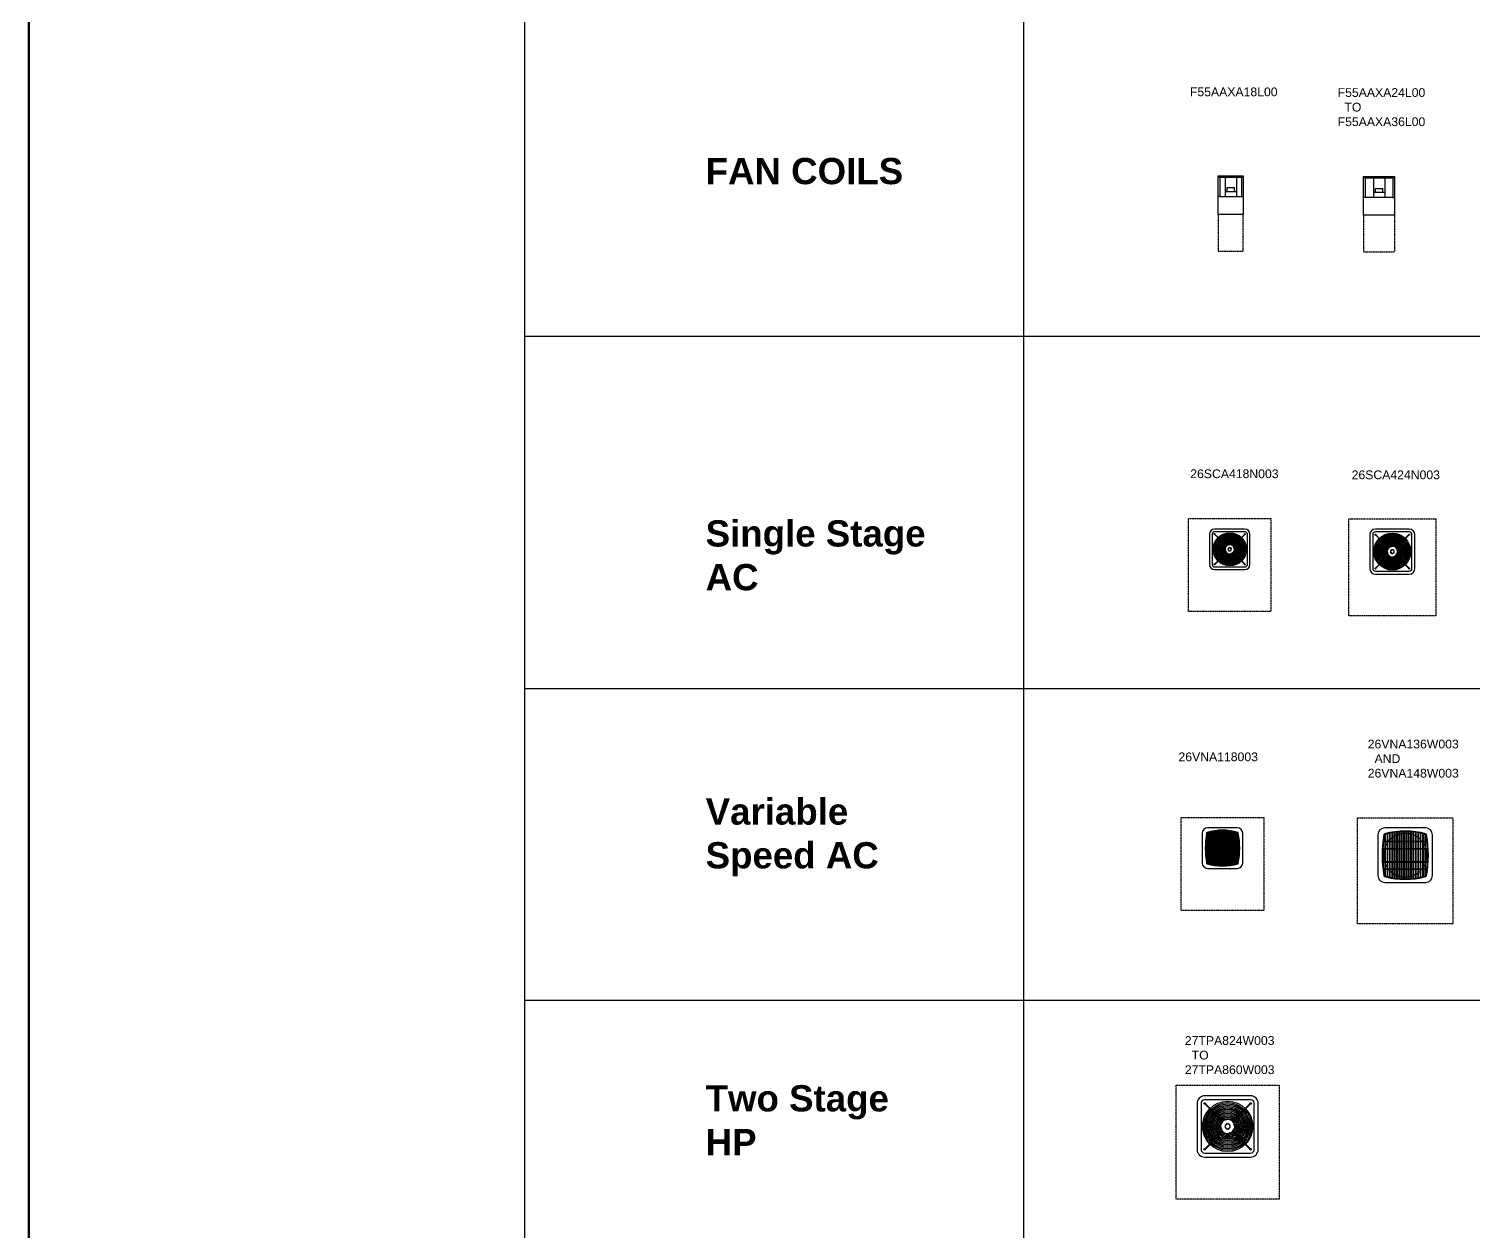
# Model space of a CAD drawing. Header units: inches. Extents: x 2025 to 34930, y -6955 to 4650.
# Drawn here: x 27323 to 28149, y 776 to 1464 of the extents above; entities that cross this region are included whole.
import ezdxf

# ---------------------------------------------------------------- set-up
doc = ezdxf.new("R2010")
doc.units = ezdxf.units.IN
doc.header["$MEASUREMENT"] = 0
doc.linetypes.add('CENTER', pattern=[0.6, 0.375, -0.075, 0.075, -0.075])
doc.layers.add('M-HVAC-EXHS-DUCT', color=3, linetype='Continuous', lineweight=50)
doc.styles.add('style1', font='arial.ttf', dxfattribs={"height": 5})
doc.styles.add('TITLE', font='arialbd.ttf')

# ---------------------------------------------------------------- blocks, each defined once
blk = doc.blocks.new('F55AAXA18L00')
for p, q in [((83.8, -1122.22), (83.8, -1100.16)), ((83.8, -1100.16), (98.11, -1100.16)), ((84.74, -1101.04), (83.8, -1100.16)), ((97.18, -1101.04), (84.74, -1101.04)), ((84.74, -1101.04), (84.74, -1112.04)), ((87.74, -1101.04), (87.74, -1112.04)), ((94.18, -1101.04), (94.18, -1112.04)), ((97.18, -1101.04), (98.11, -1100.16)), ((97.18, -1101.04), (97.18, -1112.04)), ((98.11, -1100.16), (98.11, -1122.22)), ((84.71, -1112.07), (83.8, -1112.07)), ((84.74, -1112.04), (84.71, -1112.07)), ((84.74, -1112.04), (97.18, -1112.04)), ((94.18, -1109.33), (87.74, -1109.33)), ((88.84, -1109.33), (88.84, -1106.92)), ((88.84, -1106.92), (93.07, -1106.92)), ((93.07, -1109.33), (93.07, -1106.92)), ((97.18, -1112.04), (97.21, -1112.07)), ((97.21, -1112.07), (98.11, -1112.07)), ((98.11, -1122.22), (83.8, -1122.22))]:
    blk.add_line(p, q)
at = {"linetype": 'CENTER'}
for p, q in [((83.8, -1122.22), (83.8, -1143.22)), ((98.11, -1143.22), (98.11, -1122.22)), ((83.8, -1143.22), (98.11, -1143.22))]:
    blk.add_line(p, q, dxfattribs=at)
blk = doc.blocks.new('F55AAXA24L00')
for p, q in [((166.93, -1122.61), (166.93, -1100.55)), ((167.86, -1101.42), (166.93, -1100.55)), ((166.93, -1100.55), (184.55, -1100.55)), ((183.61, -1101.42), (167.86, -1101.42)), ((167.86, -1101.42), (167.86, -1112.42)), ((172.52, -1101.42), (172.52, -1112.42)), ((178.96, -1101.42), (178.96, -1112.42)), ((183.61, -1101.42), (184.55, -1100.55)), ((183.61, -1101.42), (183.61, -1112.42)), ((184.55, -1100.55), (184.55, -1122.61)), ((167.83, -1112.46), (166.93, -1112.46)), ((167.86, -1112.42), (167.83, -1112.46)), ((167.86, -1112.42), (183.61, -1112.42)), ((178.96, -1109.72), (172.52, -1109.72)), ((173.62, -1109.72), (173.62, -1107.31)), ((173.62, -1107.31), (177.85, -1107.31)), ((177.85, -1109.72), (177.85, -1107.31)), ((183.61, -1112.42), (183.65, -1112.46)), ((183.65, -1112.46), (184.55, -1112.46)), ((184.55, -1122.61), (166.93, -1122.61))]:
    blk.add_line(p, q)
at = {"linetype": 'CENTER'}
for p, q in [((166.93, -1122.61), (166.93, -1143.61)), ((184.55, -1122.61), (184.55, -1143.61)), ((166.93, -1143.61), (184.55, -1143.61))]:
    blk.add_line(p, q, dxfattribs=at)
blk = doc.blocks.new('26SCA418N003')
at = {"linetype": 'CENTER'}
for p, q in [((66.84, -1349.17), (66.84, -1296.04)), ((66.84, -1296.04), (113.96, -1296.04)), ((113.96, -1296.04), (113.96, -1349.17)), ((113.96, -1349.17), (66.84, -1349.17))]:
    blk.add_line(p, q, dxfattribs=at)
for p, q in [((99.06, -1302.04), (81.75, -1302.04)), ((99.06, -1303.54), (81.75, -1303.54)), ((78.84, -1304.95), (78.84, -1322.26)), ((80.34, -1304.95), (80.34, -1322.26)), ((88.23, -1311.58), (81.87, -1305.21)), ((88.37, -1311.43), (82.01, -1305.07)), ((92.43, -1311.43), (98.8, -1305.07)), ((92.57, -1311.58), (98.94, -1305.21)), ((100.46, -1322.26), (100.46, -1304.95)), ((101.96, -1322.26), (101.96, -1304.95)), ((80.34, -1313.51), (87.43, -1313.51)), ((80.34, -1313.71), (87.43, -1313.71)), ((88.23, -1315.64), (81.87, -1322)), ((88.37, -1315.78), (82.01, -1322.14)), ((92.43, -1315.78), (98.8, -1322.14)), ((92.57, -1315.64), (98.94, -1322)), ((93.37, -1313.51), (100.46, -1313.51)), ((93.37, -1313.71), (100.46, -1313.71)), ((81.75, -1323.67), (99.06, -1323.67)), ((81.75, -1325.17), (99.06, -1325.17))]:
    blk.add_line(p, q)
for centre, radius in [((90.4, -1313.61), 9.47), ((90.4, -1313.61), 8.97), ((81.75, -1304.95), 0.287), ((90.4, -1313.61), 8.47), ((90.4, -1313.61), 7.97), ((90.4, -1313.61), 7.47), ((90.4, -1313.61), 6.97), ((90.4, -1313.61), 6.47), ((90.4, -1313.61), 5.97), ((90.4, -1313.61), 5.47), ((90.4, -1313.61), 4.97), ((90.4, -1313.61), 4.47), ((90.4, -1313.61), 3.97), ((90.4, -1313.61), 3.47), ((90.4, -1313.61), 2.97), ((89.65, -1311.2), 0.0737), ((99.06, -1304.95), 0.287), ((87.97, -1314.35), 0.0737), ((91.18, -1316.01), 0.0737), ((92.79, -1312.82), 0.0737), ((81.75, -1322.26), 0.287), ((99.06, -1322.26), 0.287)]:
    blk.add_circle(centre, radius)
for centre, radius, start, end in [((81.75, -1304.95), 2.91, 90, 180), ((81.75, -1304.95), 1.41, 90, 180), ((99.06, -1304.95), 2.91, 0, 90), ((99.06, -1304.95), 1.41, 0, 90), ((90.4, -1313.61), 2.77, 114.01996, 191.84574), ((90.4, -1313.61), 2.67, 114.25319, 191.6125), ((89.29, -1311.12), 0.0503, 287.81031, 120.45856), ((89.88, -1310.93), 0.0545, 130.31031, 265.31031), ((90.4, -1313.61), 2.77, 24.45792, 101.60065), ((90.4, -1313.61), 2.67, 24.49827, 101.36742), ((90.4, -1313.61), 1.01, 23.26936, 101.73713), ((92.88, -1312.48), 0.05, 202.30066, 24.45805), ((87.73, -1314.15), 0.05, 191.6125, 11.6125), ((87.92, -1314.73), 0.0503, 18.05539, 210.70364), ((90.4, -1313.61), 2.77, 204.26504, 281.60065), ((90.4, -1313.61), 2.67, 204.49827, 281.36742), ((90.4, -1313.61), 1.01, 112.62519, 192.72634), ((89.47, -1313.82), 0.05, 192.72634, 12.72634), ((89.54, -1314.01), 0.05, 24.81233, 204.81233), ((90.4, -1313.61), 1.01, 204.81233, 282.23415), ((90.4, -1313.61), 0.905, 112.62519, 192.72634), ((90.4, -1313.61), 0.905, 204.81233, 282.23415), ((90.03, -1312.72), 0.05, 292.62519, 112.62519), ((90.21, -1312.67), 0.05, 101.73713, 281.73713), ((90.4, -1313.61), 0.905, 23.26936, 101.73713), ((90.6, -1314.54), 0.05, 282.23415, 102.23415), ((90.8, -1314.47), 0.05, 114.74282, 294.74282), ((90.4, -1313.61), 0.905, 294.74282, 11.26847), ((90.4, -1313.61), 1.01, 294.74282, 11.26847), ((90.94, -1316.27), 0.0503, 275.16205, 107.81031), ((91.28, -1313.23), 0.05, 203.26936, 23.26936), ((91.34, -1313.42), 0.05, 11.26847, 191.26847), ((91.52, -1316.09), 0.05, 114.25319, 294.25319), ((90.4, -1313.61), 2.67, 294.25319, 11.6125), ((90.4, -1313.61), 2.77, 294.01996, 11.65286), ((93.07, -1313.06), 0.05, 11.6125, 191.6125), ((81.75, -1322.26), 2.91, 180, 270), ((81.75, -1322.26), 1.41, 180, 270), ((99.06, -1322.26), 2.91, 270, 0), ((99.06, -1322.26), 1.41, 270, 0)]:
    blk.add_arc(centre, radius, start, end)
blk = doc.blocks.new('26SCA424N003')
at = {"linetype": 'CENTER'}
for p, q in [((158.55, -1351.7), (158.55, -1296.14)), ((158.55, -1296.14), (208.11, -1296.14)), ((208.11, -1296.14), (208.11, -1351.7)), ((208.11, -1351.7), (158.55, -1351.7))]:
    blk.add_line(p, q, dxfattribs=at)
for p, q in [((192.96, -1302.04), (173.69, -1302.04)), ((192.96, -1303.71), (173.69, -1303.71)), ((170.45, -1305.28), (170.45, -1324.56)), ((172.12, -1305.28), (172.12, -1324.56)), ((180.91, -1312.66), (173.82, -1305.57)), ((181.07, -1312.5), (173.98, -1305.41)), ((185.59, -1312.5), (192.67, -1305.41)), ((185.75, -1312.66), (192.83, -1305.57)), ((194.53, -1324.56), (194.53, -1305.28)), ((196.2, -1324.56), (196.2, -1305.28)), ((172.12, -1314.81), (180.02, -1314.81)), ((172.12, -1315.03), (180.02, -1315.03)), ((180.91, -1317.18), (173.82, -1324.26)), ((181.07, -1317.34), (173.98, -1324.42)), ((185.59, -1317.34), (192.67, -1324.42)), ((185.75, -1317.18), (192.83, -1324.26)), ((186.64, -1314.81), (194.53, -1314.81)), ((186.64, -1315.03), (194.53, -1315.03)), ((173.69, -1326.12), (192.96, -1326.12)), ((173.69, -1327.79), (192.96, -1327.79))]:
    blk.add_line(p, q)
for centre, radius in [((183.33, -1314.92), 10.55), ((183.33, -1314.92), 9.99), ((173.69, -1305.28), 0.32), ((183.33, -1314.92), 9.44), ((183.33, -1314.92), 8.88), ((183.33, -1314.92), 8.32), ((183.33, -1314.92), 7.77), ((183.33, -1314.92), 7.21), ((183.33, -1314.92), 6.65), ((183.33, -1314.92), 6.09), ((183.33, -1314.92), 5.54), ((183.33, -1314.92), 4.98), ((183.33, -1314.92), 4.42), ((183.33, -1314.92), 3.87), ((183.33, -1314.92), 3.31), ((182.49, -1312.24), 0.0821), ((192.96, -1305.28), 0.32), ((180.62, -1315.75), 0.0821), ((184.2, -1317.59), 0.0821), ((185.99, -1314.04), 0.0821), ((173.69, -1324.56), 0.32), ((192.96, -1324.56), 0.32)]:
    blk.add_circle(centre, radius)
for centre, radius, start, end in [((173.69, -1305.28), 3.24, 90, 180), ((173.69, -1305.28), 1.57, 90, 180), ((192.96, -1305.28), 3.24, 0, 90), ((192.96, -1305.28), 1.57, 0, 90), ((183.33, -1314.92), 3.09, 114.01996, 191.84574), ((183.33, -1314.92), 2.98, 114.25319, 191.6125), ((182.09, -1312.15), 0.056, 287.81031, 120.45856), ((182.75, -1311.94), 0.0606, 130.31031, 265.31031), ((183.33, -1314.92), 3.09, 24.45792, 101.60065), ((183.33, -1314.92), 2.98, 24.49827, 101.36742), ((180.36, -1315.53), 0.0557, 191.6125, 11.6125), ((180.56, -1316.17), 0.056, 18.05539, 210.70364), ((183.33, -1314.92), 3.09, 204.26504, 281.60065), ((183.33, -1314.92), 2.98, 204.49827, 281.36742), ((183.33, -1314.92), 1.12, 112.62519, 192.72634), ((182.29, -1315.15), 0.0557, 192.72634, 12.72634), ((182.36, -1315.36), 0.0557, 24.81233, 204.81233), ((183.33, -1314.92), 1.12, 204.81233, 282.23415), ((183.33, -1314.92), 1.01, 112.62519, 192.72634), ((183.33, -1314.92), 1.01, 204.81233, 282.23415), ((182.92, -1313.94), 0.0557, 292.62519, 112.62519), ((183.11, -1313.88), 0.0557, 101.73713, 281.73713), ((183.33, -1314.92), 1.12, 23.26936, 101.73713), ((183.33, -1314.92), 1.01, 23.26936, 101.73713), ((183.55, -1315.96), 0.0557, 282.23415, 102.23415), ((183.77, -1315.88), 0.0557, 114.74282, 294.74282), ((183.33, -1314.92), 1.01, 294.74282, 11.26847), ((183.33, -1314.92), 1.12, 294.74282, 11.26847), ((183.93, -1317.89), 0.056, 275.16205, 107.81031), ((184.3, -1314.5), 0.0557, 203.26936, 23.26936), ((184.37, -1314.71), 0.0557, 11.26847, 191.26847), ((184.57, -1317.68), 0.0557, 114.25319, 294.25319), ((183.33, -1314.92), 2.98, 294.25319, 11.6125), ((183.33, -1314.92), 3.09, 294.01996, 11.65286), ((186.09, -1313.66), 0.0557, 202.30066, 24.45805), ((186.3, -1314.31), 0.0557, 11.6125, 191.6125), ((173.69, -1324.56), 3.24, 180, 270), ((173.69, -1324.56), 1.57, 180, 270), ((192.96, -1324.56), 3.24, 270, 0), ((192.96, -1324.56), 1.57, 270, 0)]:
    blk.add_arc(centre, radius, start, end)
blk = doc.blocks.new('26VNA118003')
at = {"linetype": 'CENTER'}
for p, q in [((62.68, -1519.98), (62.68, -1466.86)), ((62.68, -1466.86), (109.81, -1466.86)), ((109.81, -1466.86), (109.81, -1519.98)), ((109.81, -1519.98), (62.68, -1519.98))]:
    blk.add_line(p, q, dxfattribs=at)
for p, q in [((74.68, -1475.76), (74.68, -1493.07)), ((77.54, -1475.63), (77.54, -1493.21)), ((94.9, -1472.86), (77.59, -1472.86)), ((77.79, -1475.56), (77.79, -1493.28)), ((78.54, -1475.36), (78.54, -1493.48)), ((78.79, -1475.3), (78.79, -1493.54)), ((79.54, -1475.13), (79.54, -1493.71)), ((79.79, -1475.07), (79.79, -1493.76)), ((80.54, -1474.93), (80.54, -1493.91)), ((80.79, -1474.88), (80.79, -1493.96)), ((81.54, -1474.76), (81.54, -1494.08)), ((81.79, -1474.72), (81.79, -1494.11)), ((82.54, -1474.63), (82.54, -1494.21)), ((82.79, -1474.6), (82.79, -1494.24)), ((83.54, -1474.52), (83.54, -1494.31)), ((83.79, -1474.5), (83.79, -1494.33)), ((84.54, -1474.45), (84.54, -1494.38)), ((84.79, -1474.44), (84.79, -1494.4)), ((85.54, -1474.42), (85.54, -1494.42)), ((85.79, -1474.41), (85.79, -1494.43)), ((86.54, -1474.41), (86.54, -1494.43)), ((86.79, -1474.41), (86.79, -1494.43)), ((87.54, -1474.43), (87.54, -1494.4)), ((87.79, -1474.44), (87.79, -1494.39)), ((88.54, -1474.49), (88.54, -1494.35)), ((88.79, -1474.51), (88.79, -1494.33)), ((89.54, -1474.58), (89.54, -1494.26)), ((89.79, -1474.61), (89.79, -1494.23)), ((90.54, -1474.7), (90.54, -1494.14)), ((90.79, -1474.74), (90.79, -1494.1)), ((91.54, -1474.85), (91.54, -1493.98)), ((91.79, -1474.9), (91.79, -1493.94)), ((92.54, -1475.04), (92.54, -1493.8)), ((92.79, -1475.09), (92.79, -1493.74)), ((93.54, -1475.26), (93.54, -1493.58)), ((93.79, -1475.32), (93.79, -1493.52)), ((94.54, -1475.52), (94.54, -1493.32)), ((94.79, -1475.58), (94.79, -1493.25)), ((97.81, -1493.07), (97.81, -1475.76)), ((77.09, -1481.53), (77.54, -1481.53)), ((77.09, -1481.53), (77.09, -1481.73)), ((77.09, -1481.73), (77.54, -1481.73)), ((77.51, -1478.48), (77.54, -1478.48)), ((77.51, -1478.48), (77.51, -1478.68)), ((77.51, -1478.68), (77.54, -1478.68)), ((77.79, -1478.48), (78.54, -1478.48)), ((77.79, -1478.68), (78.54, -1478.68)), ((77.79, -1481.53), (78.54, -1481.53)), ((77.79, -1481.73), (78.54, -1481.73)), ((78.79, -1478.48), (79.54, -1478.48)), ((78.79, -1478.68), (79.54, -1478.68)), ((78.79, -1481.53), (79.54, -1481.53)), ((78.79, -1481.73), (79.54, -1481.73)), ((79.79, -1478.48), (80.54, -1478.48)), ((79.79, -1478.68), (80.54, -1478.68)), ((79.79, -1481.53), (80.54, -1481.53)), ((79.79, -1481.73), (80.54, -1481.73)), ((80.79, -1478.48), (81.54, -1478.48)), ((80.79, -1478.68), (81.54, -1478.68)), ((80.79, -1481.53), (81.54, -1481.53)), ((80.79, -1481.73), (81.54, -1481.73)), ((81.79, -1478.48), (82.54, -1478.48)), ((81.79, -1478.68), (82.54, -1478.68)), ((81.79, -1481.53), (82.54, -1481.53)), ((81.79, -1481.73), (82.54, -1481.73)), ((82.79, -1478.48), (83.54, -1478.48)), ((82.79, -1478.68), (83.54, -1478.68)), ((82.79, -1481.53), (83.54, -1481.53)), ((82.79, -1481.73), (83.54, -1481.73)), ((83.79, -1478.48), (84.54, -1478.48)), ((83.79, -1478.68), (84.54, -1478.68)), ((83.79, -1481.53), (84.54, -1481.53)), ((83.79, -1481.73), (84.54, -1481.73)), ((84.79, -1478.48), (85.54, -1478.48)), ((84.79, -1478.68), (85.54, -1478.68)), ((84.79, -1481.53), (85.54, -1481.53)), ((84.79, -1481.73), (85.54, -1481.73)), ((85.79, -1478.48), (86.54, -1478.48)), ((85.79, -1478.68), (86.54, -1478.68)), ((85.79, -1481.53), (86.54, -1481.53)), ((85.79, -1481.73), (86.54, -1481.73)), ((86.79, -1478.48), (87.54, -1478.48)), ((86.79, -1478.68), (87.54, -1478.68)), ((86.79, -1481.53), (87.54, -1481.53)), ((86.79, -1481.73), (87.54, -1481.73)), ((87.79, -1478.48), (88.54, -1478.48)), ((87.79, -1478.68), (88.54, -1478.68)), ((87.79, -1481.53), (88.54, -1481.53)), ((87.79, -1481.73), (88.54, -1481.73)), ((88.79, -1478.48), (89.54, -1478.48)), ((88.79, -1478.68), (89.54, -1478.68)), ((88.79, -1481.53), (89.54, -1481.53)), ((88.79, -1481.73), (89.54, -1481.73)), ((89.79, -1478.48), (90.54, -1478.48)), ((89.79, -1478.68), (90.54, -1478.68)), ((89.79, -1481.53), (90.54, -1481.53)), ((89.79, -1481.73), (90.54, -1481.73)), ((90.79, -1478.48), (91.54, -1478.48)), ((90.79, -1478.68), (91.54, -1478.68)), ((90.79, -1481.53), (91.54, -1481.53)), ((90.79, -1481.73), (91.54, -1481.73)), ((91.79, -1478.48), (92.54, -1478.48)), ((91.79, -1478.68), (92.54, -1478.68)), ((91.79, -1481.53), (92.54, -1481.53)), ((91.79, -1481.73), (92.54, -1481.73)), ((92.79, -1478.48), (94.89, -1478.48)), ((92.79, -1478.68), (94.89, -1478.68)), ((92.79, -1481.53), (93.54, -1481.53)), ((92.79, -1481.73), (93.54, -1481.73)), ((93.79, -1481.53), (94.54, -1481.53)), ((93.79, -1481.73), (94.54, -1481.73)), ((94.79, -1481.53), (95.35, -1481.53)), ((94.79, -1481.73), (95.35, -1481.73)), ((94.89, -1478.48), (94.89, -1478.68)), ((95.35, -1481.53), (95.35, -1481.73)), ((77.09, -1487.11), (77.54, -1487.11)), ((77.09, -1487.11), (77.09, -1487.31)), ((77.09, -1487.31), (77.54, -1487.31)), ((77.51, -1490.16), (77.54, -1490.16)), ((77.51, -1490.16), (77.51, -1490.36)), ((77.51, -1490.36), (77.54, -1490.36)), ((77.79, -1487.11), (78.54, -1487.11)), ((77.79, -1487.31), (78.54, -1487.31)), ((77.79, -1490.16), (78.54, -1490.16)), ((77.79, -1490.36), (78.54, -1490.36)), ((78.79, -1487.11), (79.54, -1487.11)), ((78.79, -1487.31), (79.54, -1487.31)), ((78.79, -1490.16), (79.54, -1490.16)), ((78.79, -1490.36), (79.54, -1490.36)), ((79.79, -1487.11), (80.54, -1487.11)), ((79.79, -1487.31), (80.54, -1487.31)), ((79.79, -1490.16), (80.54, -1490.16)), ((79.79, -1490.36), (80.54, -1490.36)), ((80.79, -1487.11), (81.54, -1487.11)), ((80.79, -1487.31), (81.54, -1487.31)), ((80.79, -1490.16), (81.54, -1490.16)), ((80.79, -1490.36), (81.54, -1490.36)), ((81.79, -1487.11), (82.54, -1487.11)), ((81.79, -1487.31), (82.54, -1487.31)), ((81.79, -1490.16), (82.54, -1490.16)), ((81.79, -1490.36), (82.54, -1490.36)), ((82.79, -1487.11), (83.54, -1487.11)), ((82.79, -1487.31), (83.54, -1487.31)), ((82.79, -1490.16), (83.54, -1490.16)), ((82.79, -1490.36), (83.54, -1490.36)), ((83.79, -1487.11), (84.54, -1487.11)), ((83.79, -1487.31), (84.54, -1487.31)), ((83.79, -1490.16), (84.54, -1490.16)), ((83.79, -1490.36), (84.54, -1490.36)), ((84.79, -1487.11), (85.54, -1487.11)), ((84.79, -1487.31), (85.54, -1487.31)), ((84.79, -1490.16), (85.54, -1490.16)), ((84.79, -1490.36), (85.54, -1490.36)), ((85.79, -1487.11), (86.54, -1487.11)), ((85.79, -1487.31), (86.54, -1487.31)), ((85.79, -1490.16), (86.54, -1490.16)), ((85.79, -1490.36), (86.54, -1490.36)), ((86.79, -1487.11), (87.54, -1487.11)), ((86.79, -1487.31), (87.54, -1487.31)), ((86.79, -1490.16), (87.54, -1490.16)), ((86.79, -1490.36), (87.54, -1490.36)), ((87.79, -1487.11), (88.54, -1487.11)), ((87.79, -1487.31), (88.54, -1487.31)), ((87.79, -1490.16), (88.54, -1490.16)), ((87.79, -1490.36), (88.54, -1490.36)), ((88.79, -1487.11), (89.54, -1487.11)), ((88.79, -1487.31), (89.54, -1487.31)), ((88.79, -1490.16), (89.54, -1490.16)), ((88.79, -1490.36), (89.54, -1490.36)), ((89.79, -1487.11), (90.54, -1487.11)), ((89.79, -1487.31), (90.54, -1487.31)), ((89.79, -1490.16), (90.54, -1490.16)), ((89.79, -1490.36), (90.54, -1490.36)), ((90.79, -1487.11), (91.54, -1487.11)), ((90.79, -1487.31), (91.54, -1487.31)), ((90.79, -1490.16), (91.54, -1490.16)), ((90.79, -1490.36), (91.54, -1490.36)), ((91.79, -1487.11), (92.54, -1487.11)), ((91.79, -1487.31), (92.54, -1487.31)), ((91.79, -1490.16), (92.54, -1490.16)), ((91.79, -1490.36), (92.54, -1490.36)), ((92.79, -1487.11), (93.54, -1487.11)), ((92.79, -1487.31), (93.54, -1487.31)), ((92.79, -1490.16), (93.54, -1490.16)), ((92.79, -1490.36), (93.54, -1490.36)), ((93.79, -1487.11), (94.54, -1487.11)), ((93.79, -1487.31), (94.54, -1487.31)), ((93.79, -1490.16), (94.54, -1490.16)), ((93.79, -1490.36), (94.54, -1490.36)), ((94.79, -1487.11), (95.35, -1487.11)), ((94.79, -1487.31), (95.35, -1487.31)), ((94.79, -1490.16), (94.89, -1490.16)), ((94.79, -1490.36), (94.89, -1490.36)), ((94.89, -1490.16), (94.89, -1490.36)), ((95.35, -1487.11), (95.35, -1487.31)), ((77.59, -1495.98), (94.9, -1495.98))]:
    blk.add_line(p, q)
for centre, radius, start, end in [((77.59, -1475.76), 2.91, 90, 180), ((124.92, -1484.42), 48.52, 169.65551, 190.34449), ((124.92, -1484.42), 48.27, 169.65551, 190.34449), ((77.59, -1475.78), 0.408, 105.97637, 169.65551), ((77.59, -1475.78), 0.158, 105.97637, 169.65551), ((86.24, -1505.99), 31.84, 74.02363, 105.97637), ((86.24, -1505.99), 31.59, 74.02363, 105.97637), ((86.24, -1484.42), 9.25, 128.07327, 140.04288), ((86.24, -1484.42), 9.25, 120.57108, 126.13241), ((86.24, -1484.42), 9.25, 113.61226, 118.7894), ((86.24, -1484.42), 9.25, 107.00669, 111.93347), ((86.24, -1484.42), 9.25, 100.62742, 105.39476), ((86.24, -1484.42), 9.25, 94.37936, 99.05638), ((86.24, -1484.42), 9.25, 88.18331, 92.82838), ((86.24, -1484.42), 9.25, 81.96583, 86.63381), ((86.24, -1484.42), 9.25, 75.65114, 80.3994), ((86.24, -1484.42), 9.25, 69.15218, 74.04747), ((86.24, -1484.42), 9.25, 62.35779, 67.48641), ((86.24, -1484.42), 9.25, 55.10945, 60.59602), ((86.24, -1484.42), 9.25, 47.1507, 53.19983), ((94.9, -1475.76), 2.91, 0, 90), ((94.89, -1475.78), 0.158, 10.34449, 74.02363), ((94.89, -1475.78), 0.408, 10.34449, 74.02363), ((47.56, -1484.42), 48.27, 349.65551, 10.34449), ((47.56, -1484.42), 48.52, 349.65551, 10.34449), ((86.24, -1484.42), 9.25, 163.08947, 199.80454), ((86.24, -1484.42), 9.25, 160.19546, 161.79063), ((86.24, -1484.42), 9.25, 146.38664, 156.04131), ((86.24, -1484.42), 9.25, 141.6399, 143.68534), ((86.24, -1484.42), 9.25, 39.95712, 45.00154), ((86.24, -1484.42), 9.25, 37.98852, 38.3601), ((86.24, -1484.42), 9.25, 26.33755, 35.39785), ((86.24, -1484.42), 9.25, 18.20937, 22.59984), ((86.24, -1484.42), 9.25, 337.40016, 18.20937), ((77.59, -1493.07), 2.91, 180, 270), ((77.59, -1493.06), 0.408, 190.34449, 254.02363), ((77.59, -1493.06), 0.158, 190.34449, 254.02363), ((86.24, -1462.84), 31.84, 254.02363, 285.97637), ((86.24, -1462.84), 31.59, 254.02363, 285.97637), ((86.24, -1484.42), 9.25, 203.95869, 213.61336), ((86.24, -1484.42), 9.25, 216.31466, 218.3601), ((86.24, -1484.42), 9.25, 219.95712, 223.55357), ((86.24, -1484.42), 9.25, 225.75604, 231.92673), ((86.24, -1484.42), 9.25, 233.86759, 239.42892), ((86.24, -1484.42), 9.25, 241.2106, 246.38774), ((86.24, -1484.42), 9.25, 248.06653, 252.99331), ((86.24, -1484.42), 9.25, 254.60524, 259.37258), ((86.24, -1484.42), 9.25, 260.94362, 265.62064), ((86.24, -1484.42), 9.25, 267.17162, 271.81669), ((86.24, -1484.42), 9.25, 273.36619, 278.03417), ((86.24, -1484.42), 9.25, 279.6006, 284.34886), ((86.24, -1484.42), 9.25, 285.95253, 290.84782), ((86.24, -1484.42), 9.25, 292.51359, 297.64221), ((86.24, -1484.42), 9.25, 299.40398, 304.89055), ((86.24, -1484.42), 9.25, 306.80017, 312.8493), ((86.24, -1484.42), 9.25, 314.99846, 322.01148), ((86.24, -1484.42), 9.25, 324.60215, 333.66245), ((94.9, -1493.07), 2.91, 270, 0), ((94.89, -1493.06), 0.158, 285.97637, 349.65551), ((94.89, -1493.06), 0.408, 285.97637, 349.65551)]:
    blk.add_arc(centre, radius, start, end)
blk = doc.blocks.new('26VNA136W003')
at = {"linetype": 'CENTER'}
for p, q in [((163.4, -1527.75), (163.4, -1467.15)), ((163.4, -1467.15), (218, -1467.15)), ((218, -1467.15), (218, -1527.75)), ((218, -1527.75), (163.4, -1527.75))]:
    blk.add_line(p, q, dxfattribs=at)
for p, q in [((175.1, -1476.78), (175.1, -1500.12)), ((178.96, -1476.6), (178.96, -1500.3)), ((202.37, -1472.86), (179.03, -1472.86)), ((179.29, -1476.5), (179.29, -1500.4)), ((180.3, -1476.24), (180.3, -1500.66)), ((180.64, -1476.15), (180.64, -1500.75)), ((181.65, -1475.92), (181.65, -1500.98)), ((181.99, -1475.85), (181.99, -1501.05)), ((183, -1475.65), (183, -1501.25)), ((183.34, -1475.59), (183.34, -1501.31)), ((184.35, -1475.42), (184.35, -1501.48)), ((184.69, -1475.37), (184.69, -1501.53)), ((185.7, -1475.24), (185.7, -1501.66)), ((186.04, -1475.2), (186.04, -1501.7)), ((187.05, -1475.1), (187.05, -1501.8)), ((187.39, -1475.08), (187.39, -1501.82)), ((188.4, -1475.01), (188.4, -1501.89)), ((188.73, -1474.99), (188.73, -1501.91)), ((189.75, -1474.96), (189.75, -1501.94)), ((190.08, -1474.95), (190.08, -1501.95)), ((191.09, -1474.95), (191.09, -1501.95)), ((191.43, -1474.95), (191.43, -1501.95)), ((192.44, -1474.98), (192.44, -1501.92)), ((192.78, -1475), (192.78, -1501.9)), ((193.79, -1475.06), (193.79, -1501.84)), ((194.13, -1475.09), (194.13, -1501.81)), ((195.14, -1475.18), (195.14, -1501.72)), ((195.48, -1475.22), (195.48, -1501.68)), ((196.49, -1475.34), (196.49, -1501.56)), ((196.83, -1475.39), (196.83, -1501.51)), ((197.84, -1475.55), (197.84, -1501.35)), ((198.17, -1475.61), (198.17, -1501.29)), ((199.19, -1475.8), (199.19, -1501.1)), ((199.52, -1475.87), (199.52, -1501.03)), ((200.53, -1476.1), (200.53, -1500.8)), ((200.87, -1476.18), (200.87, -1500.72)), ((201.88, -1476.44), (201.88, -1500.46)), ((202.22, -1476.54), (202.22, -1500.36)), ((206.29, -1500.12), (206.29, -1476.78)), ((178.35, -1484.55), (178.96, -1484.55)), ((178.35, -1484.55), (178.35, -1484.82)), ((178.35, -1484.82), (178.96, -1484.82)), ((178.92, -1480.43), (178.96, -1480.43)), ((178.92, -1480.43), (178.92, -1480.7)), ((178.92, -1480.7), (178.96, -1480.7)), ((179.29, -1480.43), (180.3, -1480.43)), ((179.29, -1480.7), (180.3, -1480.7)), ((179.29, -1484.55), (180.3, -1484.55)), ((179.29, -1484.82), (180.3, -1484.82)), ((180.64, -1480.43), (181.65, -1480.43)), ((180.64, -1480.7), (181.65, -1480.7)), ((180.64, -1484.55), (181.65, -1484.55)), ((180.64, -1484.82), (181.65, -1484.82)), ((181.99, -1480.43), (183, -1480.43)), ((181.99, -1480.7), (183, -1480.7)), ((181.99, -1484.55), (183, -1484.55)), ((181.99, -1484.82), (183, -1484.82)), ((183.34, -1480.43), (184.35, -1480.43)), ((183.34, -1480.7), (184.35, -1480.7)), ((183.34, -1484.55), (184.35, -1484.55)), ((183.34, -1484.82), (184.35, -1484.82)), ((184.69, -1480.43), (185.7, -1480.43)), ((184.69, -1480.7), (185.7, -1480.7)), ((184.69, -1484.55), (185.7, -1484.55)), ((184.69, -1484.82), (185.7, -1484.82)), ((186.04, -1480.43), (187.05, -1480.43)), ((186.04, -1480.7), (187.05, -1480.7)), ((186.04, -1484.55), (187.05, -1484.55)), ((186.04, -1484.82), (187.05, -1484.82)), ((187.39, -1480.43), (188.4, -1480.43)), ((187.39, -1480.7), (188.4, -1480.7)), ((187.39, -1484.55), (188.4, -1484.55)), ((187.39, -1484.82), (188.4, -1484.82)), ((188.73, -1480.43), (189.75, -1480.43)), ((188.73, -1480.7), (189.75, -1480.7)), ((188.73, -1484.55), (189.75, -1484.55)), ((188.73, -1484.82), (189.75, -1484.82)), ((190.08, -1480.43), (191.09, -1480.43)), ((190.08, -1480.7), (191.09, -1480.7)), ((190.08, -1484.55), (191.09, -1484.55)), ((190.08, -1484.82), (191.09, -1484.82)), ((191.43, -1480.43), (192.44, -1480.43)), ((191.43, -1480.7), (192.44, -1480.7)), ((191.43, -1484.55), (192.44, -1484.55)), ((191.43, -1484.82), (192.44, -1484.82)), ((192.78, -1480.43), (193.79, -1480.43)), ((192.78, -1480.7), (193.79, -1480.7)), ((192.78, -1484.55), (193.79, -1484.55)), ((192.78, -1484.82), (193.79, -1484.82)), ((194.13, -1480.43), (195.14, -1480.43)), ((194.13, -1480.7), (195.14, -1480.7)), ((194.13, -1484.55), (195.14, -1484.55)), ((194.13, -1484.82), (195.14, -1484.82)), ((195.48, -1480.43), (196.49, -1480.43)), ((195.48, -1480.7), (196.49, -1480.7)), ((195.48, -1484.55), (196.49, -1484.55)), ((195.48, -1484.82), (196.49, -1484.82)), ((196.83, -1480.43), (197.84, -1480.43)), ((196.83, -1480.7), (197.84, -1480.7)), ((196.83, -1484.55), (197.84, -1484.55)), ((196.83, -1484.82), (197.84, -1484.82)), ((198.17, -1480.43), (199.19, -1480.43)), ((198.17, -1480.7), (199.19, -1480.7)), ((198.17, -1484.55), (199.19, -1484.55)), ((198.17, -1484.82), (199.19, -1484.82)), ((199.52, -1480.43), (202.36, -1480.43)), ((199.52, -1480.7), (202.36, -1480.7)), ((199.52, -1484.55), (200.53, -1484.55)), ((199.52, -1484.82), (200.53, -1484.82)), ((200.87, -1484.55), (201.88, -1484.55)), ((200.87, -1484.82), (201.88, -1484.82)), ((202.22, -1484.55), (202.98, -1484.55)), ((202.22, -1484.82), (202.98, -1484.82)), ((202.36, -1480.43), (202.36, -1480.7)), ((202.98, -1484.55), (202.98, -1484.82)), ((178.35, -1492.08), (178.96, -1492.08)), ((178.35, -1492.08), (178.35, -1492.35)), ((178.35, -1492.35), (178.96, -1492.35)), ((179.29, -1492.08), (180.3, -1492.08)), ((179.29, -1492.35), (180.3, -1492.35)), ((180.64, -1492.08), (181.65, -1492.08)), ((180.64, -1492.35), (181.65, -1492.35)), ((181.99, -1492.08), (183, -1492.08)), ((181.99, -1492.35), (183, -1492.35)), ((183.34, -1492.08), (184.35, -1492.08)), ((183.34, -1492.35), (184.35, -1492.35)), ((184.69, -1492.08), (185.7, -1492.08)), ((184.69, -1492.35), (185.7, -1492.35)), ((186.04, -1492.08), (187.05, -1492.08)), ((186.04, -1492.35), (187.05, -1492.35)), ((187.39, -1492.08), (188.4, -1492.08)), ((187.39, -1492.35), (188.4, -1492.35)), ((188.73, -1492.08), (189.75, -1492.08)), ((188.73, -1492.35), (189.75, -1492.35)), ((190.08, -1492.08), (191.09, -1492.08)), ((190.08, -1492.35), (191.09, -1492.35)), ((191.43, -1492.08), (192.44, -1492.08)), ((191.43, -1492.35), (192.44, -1492.35)), ((192.78, -1492.08), (193.79, -1492.08)), ((192.78, -1492.35), (193.79, -1492.35)), ((194.13, -1492.08), (195.14, -1492.08)), ((194.13, -1492.35), (195.14, -1492.35)), ((195.48, -1492.08), (196.49, -1492.08)), ((195.48, -1492.35), (196.49, -1492.35)), ((196.83, -1492.08), (197.84, -1492.08)), ((196.83, -1492.35), (197.84, -1492.35)), ((198.17, -1492.08), (199.19, -1492.08)), ((198.17, -1492.35), (199.19, -1492.35)), ((199.52, -1492.08), (200.53, -1492.08)), ((199.52, -1492.35), (200.53, -1492.35)), ((200.87, -1492.08), (201.88, -1492.08)), ((200.87, -1492.35), (201.88, -1492.35)), ((202.22, -1492.08), (202.98, -1492.08)), ((202.22, -1492.35), (202.98, -1492.35)), ((202.98, -1492.08), (202.98, -1492.35)), ((178.92, -1496.2), (178.96, -1496.2)), ((178.92, -1496.2), (178.92, -1496.47)), ((178.92, -1496.47), (178.96, -1496.47)), ((179.29, -1496.2), (180.3, -1496.2)), ((179.29, -1496.47), (180.3, -1496.47)), ((180.64, -1496.2), (181.65, -1496.2)), ((180.64, -1496.47), (181.65, -1496.47)), ((181.99, -1496.2), (183, -1496.2)), ((181.99, -1496.47), (183, -1496.47)), ((183.34, -1496.2), (184.35, -1496.2)), ((183.34, -1496.47), (184.35, -1496.47)), ((184.69, -1496.2), (185.7, -1496.2)), ((184.69, -1496.47), (185.7, -1496.47)), ((186.04, -1496.2), (187.05, -1496.2)), ((186.04, -1496.47), (187.05, -1496.47)), ((187.39, -1496.2), (188.4, -1496.2)), ((187.39, -1496.47), (188.4, -1496.47)), ((188.73, -1496.2), (189.75, -1496.2)), ((188.73, -1496.47), (189.75, -1496.47)), ((190.08, -1496.2), (191.09, -1496.2)), ((190.08, -1496.47), (191.09, -1496.47)), ((191.43, -1496.2), (192.44, -1496.2)), ((191.43, -1496.47), (192.44, -1496.47)), ((192.78, -1496.2), (193.79, -1496.2)), ((192.78, -1496.47), (193.79, -1496.47)), ((194.13, -1496.2), (195.14, -1496.2)), ((194.13, -1496.47), (195.14, -1496.47)), ((195.48, -1496.2), (196.49, -1496.2)), ((195.48, -1496.47), (196.49, -1496.47)), ((196.83, -1496.2), (197.84, -1496.2)), ((196.83, -1496.47), (197.84, -1496.47)), ((198.17, -1496.2), (199.19, -1496.2)), ((198.17, -1496.47), (199.19, -1496.47)), ((199.52, -1496.2), (200.53, -1496.2)), ((199.52, -1496.47), (200.53, -1496.47)), ((200.87, -1496.2), (201.88, -1496.2)), ((200.87, -1496.47), (201.88, -1496.47)), ((202.22, -1496.2), (202.36, -1496.2)), ((202.22, -1496.47), (202.36, -1496.47)), ((202.36, -1496.2), (202.36, -1496.47)), ((179.03, -1504.04), (202.37, -1504.04))]:
    blk.add_line(p, q)
for centre, radius, start, end in [((179.03, -1476.78), 3.92, 90, 180), ((242.87, -1488.45), 65.44, 169.65551, 190.34449), ((242.87, -1488.45), 65.1, 169.65551, 190.34449), ((179.03, -1476.8), 0.55, 105.97637, 169.65551), ((179.03, -1476.8), 0.213, 105.97637, 169.65551), ((190.7, -1517.55), 42.94, 74.02363, 105.97637), ((190.7, -1517.55), 42.6, 74.02363, 105.97637), ((190.7, -1488.45), 12.48, 120.57108, 126.13241), ((190.7, -1488.45), 12.48, 113.61226, 118.7894), ((190.7, -1488.45), 12.48, 107.00669, 111.93347), ((190.7, -1488.45), 12.48, 100.62742, 105.39476), ((190.7, -1488.45), 12.48, 94.37936, 99.05638), ((190.7, -1488.45), 12.48, 88.18331, 92.82838), ((190.7, -1488.45), 12.48, 81.96583, 86.63381), ((190.7, -1488.45), 12.48, 75.65114, 80.3994), ((190.7, -1488.45), 12.48, 69.15218, 74.04747), ((190.7, -1488.45), 12.48, 62.35779, 67.48641), ((190.7, -1488.45), 12.48, 55.10945, 60.59602), ((202.37, -1476.78), 3.92, 0, 90), ((202.37, -1476.8), 0.213, 10.34449, 74.02363), ((202.37, -1476.8), 0.55, 10.34449, 74.02363), ((138.53, -1488.45), 65.1, 349.65551, 10.34449), ((138.53, -1488.45), 65.44, 349.65551, 10.34449), ((190.7, -1488.45), 12.48, 163.08947, 199.80454), ((190.7, -1488.45), 12.48, 160.19546, 161.79063), ((190.7, -1488.45), 12.48, 146.38664, 156.04131), ((190.7, -1488.45), 12.48, 141.6399, 143.68534), ((190.7, -1488.45), 12.48, 128.07327, 140.04288), ((190.7, -1488.45), 12.48, 47.1507, 53.19983), ((190.7, -1488.45), 12.48, 39.95712, 45.00154), ((190.7, -1488.45), 12.48, 37.98852, 38.3601), ((190.7, -1488.45), 12.48, 26.33755, 35.39785), ((190.7, -1488.45), 12.48, 18.20937, 22.59984), ((190.7, -1488.45), 12.48, 337.40016, 18.20937), ((190.7, -1488.45), 12.48, 203.95869, 213.61336), ((190.7, -1488.45), 12.48, 324.60215, 333.66245), ((179.03, -1500.12), 3.92, 180, 270), ((179.03, -1500.1), 0.55, 190.34449, 254.02363), ((179.03, -1500.1), 0.213, 190.34449, 254.02363), ((190.7, -1459.35), 42.94, 254.02363, 285.97637), ((190.7, -1459.35), 42.6, 254.02363, 285.97637), ((190.7, -1488.45), 12.48, 216.31466, 218.3601), ((190.7, -1488.45), 12.48, 219.95712, 223.55357), ((190.7, -1488.45), 12.48, 225.75604, 231.92673), ((190.7, -1488.45), 12.48, 233.86759, 239.42892), ((190.7, -1488.45), 12.48, 241.2106, 246.38774), ((190.7, -1488.45), 12.48, 248.06653, 252.99331), ((190.7, -1488.45), 12.48, 254.60524, 259.37258), ((190.7, -1488.45), 12.48, 260.94362, 265.62064), ((190.7, -1488.45), 12.48, 267.17162, 271.81669), ((190.7, -1488.45), 12.48, 273.36619, 278.03417), ((190.7, -1488.45), 12.48, 279.6006, 284.34886), ((190.7, -1488.45), 12.48, 285.95253, 290.84782), ((190.7, -1488.45), 12.48, 292.51359, 297.64221), ((190.7, -1488.45), 12.48, 299.40398, 304.89055), ((190.7, -1488.45), 12.48, 306.80017, 312.8493), ((190.7, -1488.45), 12.48, 314.99846, 322.01148), ((202.37, -1500.12), 3.92, 270, 0), ((202.37, -1500.1), 0.213, 285.97637, 349.65551), ((202.37, -1500.1), 0.55, 285.97637, 349.65551)]:
    blk.add_arc(centre, radius, start, end)
blk = doc.blocks.new('27TPA824W003')
at = {"linetype": 'CENTER'}
for p, q in [((59.7, -1684.96), (59.7, -1619.96)), ((59.7, -1619.96), (118.7, -1619.96)), ((118.7, -1619.96), (118.7, -1684.96)), ((118.7, -1684.96), (59.7, -1684.96))]:
    blk.add_line(p, q, dxfattribs=at)
for p, q in [((102.3, -1625.96), (76.11, -1625.96)), ((71.7, -1630.37), (71.7, -1656.56)), ((73.97, -1630.37), (73.97, -1656.56)), ((102.3, -1628.24), (76.11, -1628.24)), ((85.92, -1640.39), (76.29, -1630.76)), ((86.13, -1640.18), (76.5, -1630.55)), ((92.28, -1640.18), (101.91, -1630.55)), ((92.49, -1640.39), (102.12, -1630.76)), ((104.43, -1656.56), (104.43, -1630.37)), ((106.7, -1656.56), (106.7, -1630.37)), ((73.97, -1643.31), (84.71, -1643.31)), ((73.97, -1643.62), (84.71, -1643.62)), ((85.92, -1646.54), (76.29, -1656.17)), ((86.13, -1646.75), (76.5, -1656.38)), ((92.28, -1646.75), (101.91, -1656.38)), ((92.49, -1646.54), (102.12, -1656.17)), ((93.7, -1643.31), (104.43, -1643.31)), ((93.7, -1643.62), (104.43, -1643.62)), ((76.11, -1658.69), (102.3, -1658.69)), ((76.11, -1660.96), (102.3, -1660.96))]:
    blk.add_line(p, q)
for centre, radius in [((89.2, -1643.46), 14.34), ((89.2, -1643.46), 13.58), ((76.11, -1630.37), 0.434), ((89.2, -1643.46), 12.82), ((89.2, -1643.46), 12.07), ((89.2, -1643.46), 11.31), ((89.2, -1643.46), 10.55), ((89.2, -1643.46), 9.8), ((89.2, -1643.46), 9.04), ((102.3, -1630.37), 0.434), ((89.2, -1643.46), 8.28), ((89.2, -1643.46), 7.53), ((89.2, -1643.46), 6.77), ((89.2, -1643.46), 6.01), ((89.2, -1643.46), 5.26), ((89.2, -1643.46), 4.5), ((88.06, -1639.82), 0.112), ((92.82, -1642.27), 0.112), ((85.52, -1644.59), 0.112), ((90.39, -1647.1), 0.112), ((76.11, -1656.56), 0.434), ((102.3, -1656.56), 0.434)]:
    blk.add_circle(centre, radius)
for centre, radius, start, end in [((76.11, -1630.37), 4.4, 90, 180), ((102.3, -1630.37), 4.4, 0, 90), ((76.11, -1630.37), 2.13, 90, 180), ((102.3, -1630.37), 2.13, 0, 90), ((89.2, -1643.46), 4.2, 114.01996, 191.84574), ((89.2, -1643.46), 4.05, 114.25319, 191.6125), ((87.52, -1639.7), 0.0761, 287.81031, 120.45856), ((89.2, -1643.46), 1.52, 112.62519, 192.72634), ((89.2, -1643.46), 1.37, 112.62519, 192.72634), ((88.41, -1639.42), 0.0824, 130.31031, 265.31031), ((89.2, -1643.46), 4.2, 24.45792, 101.60065), ((89.2, -1643.46), 4.05, 24.49827, 101.36742), ((88.65, -1642.13), 0.0757, 292.62519, 112.62519), ((88.91, -1642.05), 0.0757, 101.73713, 281.73713), ((89.2, -1643.46), 1.52, 23.26936, 101.73713), ((89.2, -1643.46), 1.37, 23.26936, 101.73713), ((89.2, -1643.46), 4.05, 294.25319, 11.6125), ((89.2, -1643.46), 4.2, 294.01996, 11.65286), ((92.96, -1641.76), 0.0757, 202.30066, 24.45805), ((93.24, -1642.64), 0.0757, 11.6125, 191.6125), ((85.17, -1644.29), 0.0757, 191.6125, 11.6125), ((85.45, -1645.17), 0.0761, 18.05539, 210.70364), ((89.2, -1643.46), 4.2, 204.26504, 281.60065), ((89.2, -1643.46), 4.05, 204.49827, 281.36742), ((87.79, -1643.78), 0.0757, 192.72634, 12.72634), ((87.89, -1644.07), 0.0757, 24.81233, 204.81233), ((89.2, -1643.46), 1.52, 204.81233, 282.23415), ((89.2, -1643.46), 1.37, 204.81233, 282.23415), ((89.51, -1644.88), 0.0757, 282.23415, 102.23415), ((89.81, -1644.78), 0.0757, 114.74282, 294.74282), ((89.2, -1643.46), 1.37, 294.74282, 11.26847), ((89.2, -1643.46), 1.52, 294.74282, 11.26847), ((90.03, -1647.5), 0.0761, 275.16205, 107.81031), ((90.53, -1642.89), 0.0757, 203.26936, 23.26936), ((90.62, -1643.18), 0.0757, 11.26847, 191.26847), ((90.9, -1647.22), 0.0757, 114.25319, 294.25319), ((76.11, -1656.56), 4.4, 180, 270), ((76.11, -1656.56), 2.13, 180, 270), ((102.3, -1656.56), 4.4, 270, 0), ((102.3, -1656.56), 2.13, 270, 0)]:
    blk.add_arc(centre, radius, start, end)

msp = doc.modelspace()

# ---------------------------------------------------------------- linework, layer by layer
for p, q in [((27891.59, 2792.2), (27891.59, 292.94)), ((27606.48, 1287.92), (30358.53, 1287.92)), ((27606.48, 1086.53), (30358.53, 1086.53)), ((27606.48, 908.51), (30358.53, 908.51))]:
    msp.add_line(p, q)
msp.add_lwpolyline([(30358.53, 292.94), (27606.48, 292.94), (27606.48, 2792.2), (30358.53, 2792.2)])
at = {"layer": 'M-HVAC-EXHS-DUCT'}
msp.add_lwpolyline([(27322.97, 3394.72), (34930.35, 3394.72), (34930.35, 89.34), (27322.97, 89.34)], close=True, dxfattribs=at)

# ---------------------------------------------------------------- block references
for name in ['F55AAXA18L00', 'F55AAXA24L00', '26SCA418N003', '26SCA424N003', '26VNA118003', '26VNA136W003', '27TPA824W003']:
    msp.add_blockref(name, (27919, 2479.75))

# ---------------------------------------------------------------- texts
at = {"attachment_point": 1}
for s, width, gutter_width, heights, insert, char_height, style in [('F55AAXA18L00', 87.4539, 25, [30.21], (27986.64, 1430.08), 5, 'style1'), ('F55AAXA24L00\\P  TO \\PF55AAXA36L00', 87.4539, 25, [30.21], (28071.08, 1429.69), 5, 'style1'), ('FAN COILS', 131.421, 75, [0], (27709.81, 1389.81), 15, 'TITLE'), ('26SCA418N003', 87.4539, 25, [30.21], (27986.83, 1211.81), 5, 'style1'), ('26SCA424N003', 87.4539, 25, [30.21], (28079.07, 1211.21), 5, 'style1'), ('Single Stage AC', 131.421, 75, [0], (27709.81, 1182.72), 15, 'TITLE'), ('26VNA136W003 \\P  AND\\P26VNA148W003', 87.4539, 25, [30.21], (28088.28, 1057.33), 5, 'style1'), ('26VNA118003', 87.4539, 25, [30.21], (27980.09, 1050.02), 5, 'style1'), ('Variable Speed AC', 131.421, 75, [0], (27709.81, 1023.77), 15, 'TITLE'), ('27TPA824W003\\P  TO\\P27TPA860W003', 87.4539, 25, [30.21], (27983.74, 887.89), 5, 'style1'), ('Two Stage HP', 131.421, 75, [0], (27709.81, 859.86), 15, 'TITLE')]:
    msp.add_mtext_dynamic_manual_height_columns(s, width=width, gutter_width=gutter_width, heights=heights, dxfattribs=dict(at, insert=insert, char_height=char_height, style=style))

doc.saveas('drawing.dxf')
